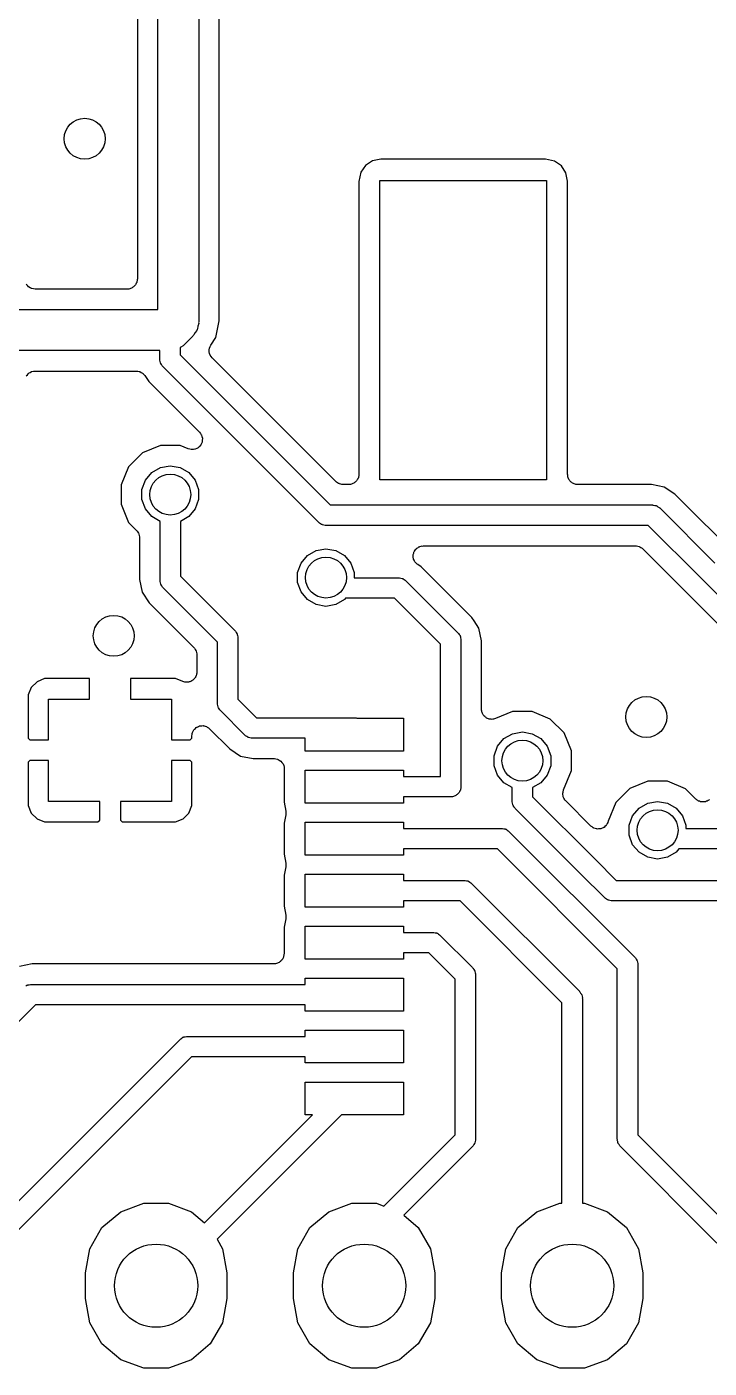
# Model space of a CAD drawing. Extents: x 95 to 175, y -109.5 to -62.3.
# Drawn here: x 156.75 to 165.08, y -108.97 to -92.59 of the extents above; entities that cross this region are included whole.
import ezdxf

# ---------------------------------------------------------------- set-up
doc = ezdxf.new("R2010")
doc.units = 0
doc.header["$MEASUREMENT"] = 0
doc.layers.add('BLACK', color=7, linetype='CONTINUOUS')

msp = doc.modelspace()

# ---------------------------------------------------------------- linework, layer by layer
at = {"layer": 'Black'}
for p, q in [((158.098, -82.9589), (158.098, -95.6664)), ((159.098, -96.1775), (159.098, -85.4777)), ((158.348, -96.0414), (158.348, -89.8906)), ((158.848, -89.8906), (158.848, -96.1898)), ((160.884, -94.28), (160.827, -94.3635)), ((160.97, -94.2247), (160.884, -94.28)), ((161.073, -94.2053), (160.97, -94.2247)), ((163.081, -94.2053), (161.073, -94.2053)), ((163.193, -94.2279), (163.081, -94.2053)), ((163.276, -94.2849), (163.193, -94.2279)), ((163.331, -94.3707), (163.276, -94.2849)), ((160.827, -94.3635), (160.804, -94.4751)), ((160.804, -94.4751), (160.804, -98.052)), ((161.061, -98.1202), (161.061, -94.4626)), ((161.061, -94.4626), (163.093, -94.4626)), ((163.093, -94.4626), (163.093, -98.1202)), ((163.351, -94.4743), (163.331, -94.3707)), ((163.351, -96.8618), (163.351, -94.4743)), ((158.098, -95.6664), (158.096, -95.6772)), ((156.756, -95.7461), (156.742, -95.7301)), ((156.769, -95.7622), (156.756, -95.7461)), ((156.77, -95.7625), (156.769, -95.7622)), ((156.77, -95.7631), (156.77, -95.7625)), ((156.789, -95.7733), (156.77, -95.7631)), ((156.807, -95.7839), (156.789, -95.7733)), ((156.808, -95.784), (156.807, -95.7839)), ((156.808, -95.7843), (156.808, -95.784)), ((156.829, -95.7877), (156.808, -95.7843)), ((156.85, -95.7914), (156.829, -95.7877)), ((157.973, -95.7914), (156.85, -95.7914)), ((157.983, -95.7895), (157.973, -95.7914)), ((157.994, -95.7895), (157.983, -95.7895)), ((158.005, -95.7858), (157.994, -95.7895)), ((158.015, -95.7839), (158.005, -95.7858)), ((158.025, -95.7784), (158.015, -95.7839)), ((158.035, -95.7747), (158.025, -95.7784)), ((158.043, -95.7676), (158.035, -95.7747)), ((158.053, -95.7622), (158.043, -95.7676)), ((158.06, -95.7538), (158.053, -95.7622)), ((158.068, -95.7467), (158.06, -95.7538)), ((158.074, -95.7373), (158.068, -95.7467)), ((158.081, -95.7289), (158.074, -95.7373)), ((158.085, -95.7186), (158.081, -95.7289)), ((158.09, -95.7092), (158.085, -95.7186)), ((158.092, -95.6984), (158.09, -95.7092)), ((158.096, -95.6881), (158.092, -95.6984)), ((158.096, -95.6772), (158.096, -95.6881)), ((156.489, -96.0414), (158.348, -96.0414)), ((158.805, -96.3222), (158.789, -96.3505)), ((158.824, -96.2955), (158.805, -96.3222)), ((158.827, -96.2848), (158.824, -96.2955)), ((158.833, -96.2753), (158.827, -96.2848)), ((158.838, -96.2431), (158.833, -96.2753)), ((158.847, -96.2116), (158.838, -96.2431)), ((158.848, -96.1898), (158.846, -96.2006)), ((158.846, -96.2006), (158.847, -96.2116)), ((159.057, -96.3802), (159.098, -96.1775)), ((158.657, -96.4829), (158.628, -96.4992)), ((158.664, -96.4745), (158.657, -96.4829)), ((158.673, -96.4682), (158.664, -96.4745)), ((158.774, -96.3666), (158.673, -96.4682)), ((158.781, -96.3576), (158.774, -96.3666)), ((158.789, -96.3505), (158.781, -96.3576)), ((158.987, -96.492), (158.995, -96.4734)), ((158.995, -96.4734), (159.057, -96.3802)), ((158.371, -96.5414), (156.489, -96.5414)), ((158.371, -96.647), (158.371, -96.5414)), ((158.372, -96.6524), (158.371, -96.647)), ((158.628, -96.4992), (158.621, -96.5044)), ((158.621, -96.5044), (158.621, -96.5952)), ((158.621, -96.5952), (160.453, -98.427)), ((158.974, -96.5537), (158.976, -96.5335)), ((158.975, -96.5551), (158.974, -96.5537)), ((158.975, -96.5564), (158.975, -96.5551)), ((158.98, -96.576), (158.975, -96.5564)), ((158.976, -96.5335), (158.978, -96.5131)), ((158.978, -96.5105), (158.987, -96.492)), ((158.978, -96.5119), (158.978, -96.5105)), ((158.978, -96.5131), (158.978, -96.5119)), ((158.986, -96.5957), (158.98, -96.576)), ((158.986, -96.5968), (158.986, -96.5957)), ((158.987, -96.5981), (158.986, -96.5968)), ((158.999, -96.6145), (158.987, -96.5981)), ((159.011, -96.6312), (158.999, -96.6145)), ((160.52, -98.1404), (159.011, -96.6312)), ((156.77, -96.8186), (156.788, -96.809)), ((156.788, -96.809), (156.805, -96.7989)), ((156.805, -96.7989), (156.807, -96.7987)), ((156.807, -96.7987), (156.808, -96.7979)), ((156.808, -96.7979), (156.828, -96.7949)), ((156.828, -96.7949), (156.848, -96.7914)), ((156.848, -96.7914), (158.086, -96.7914)), ((158.086, -96.7914), (158.104, -96.7945)), ((158.104, -96.7945), (158.121, -96.7964)), ((158.121, -96.7964), (158.125, -96.7982)), ((158.125, -96.7982), (158.129, -96.7989)), ((158.129, -96.7989), (158.144, -96.8078)), ((158.144, -96.8078), (158.16, -96.8156)), ((158.371, -96.6579), (158.372, -96.6524)), ((158.376, -96.6737), (158.371, -96.6579)), ((158.379, -96.6898), (158.376, -96.6737)), ((158.381, -96.6945), (158.379, -96.6898)), ((158.383, -96.6998), (158.381, -96.6945)), ((158.392, -96.7132), (158.383, -96.6998)), ((158.4, -96.7273), (158.392, -96.7132)), ((158.404, -96.7309), (158.4, -96.7273)), ((158.408, -96.7354), (158.404, -96.7309)), ((160.313, -98.6404), (158.408, -96.7354)), ((156.741, -96.8512), (156.755, -96.8361)), ((156.755, -96.8361), (156.768, -96.8206)), ((156.768, -96.8206), (156.769, -96.8198)), ((156.769, -96.8198), (156.77, -96.8186)), ((158.16, -96.8156), (158.163, -96.8186)), ((158.163, -96.8186), (158.167, -96.8206)), ((158.167, -96.8206), (158.178, -96.8342)), ((158.178, -96.8342), (158.19, -96.847)), ((158.19, -96.847), (158.24, -96.9209)), ((158.24, -96.9209), (158.857, -97.538)), ((163.351, -97.8957), (163.351, -96.8618)), ((158.857, -97.538), (158.868, -97.5536)), ((158.868, -97.5536), (158.879, -97.5688)), ((158.879, -97.5688), (158.88, -97.5713)), ((158.88, -97.5713), (158.882, -97.5735)), ((158.882, -97.5735), (158.886, -97.592)), ((158.886, -97.592), (158.892, -97.6102)), ((158.893, -97.6155), (158.891, -97.6345)), ((158.892, -97.6102), (158.892, -97.6129)), ((158.892, -97.6129), (158.893, -97.6155)), ((158.161, -97.791), (157.992, -97.9597)), ((158.381, -97.6999), (158.161, -97.791)), ((158.62, -97.7001), (158.381, -97.6999)), ((158.72, -97.7418), (158.62, -97.7001)), ((158.739, -97.746), (158.72, -97.7418)), ((158.757, -97.7509), (158.739, -97.746)), ((158.76, -97.7507), (158.757, -97.7509)), ((158.763, -97.7513), (158.76, -97.7507)), ((158.782, -97.7488), (158.763, -97.7513)), ((158.801, -97.7471), (158.782, -97.7488)), ((158.803, -97.746), (158.801, -97.7471)), ((158.806, -97.7456), (158.803, -97.746)), ((158.823, -97.7368), (158.806, -97.7456)), ((158.84, -97.7288), (158.823, -97.7368)), ((158.842, -97.7269), (158.84, -97.7288)), ((158.844, -97.7256), (158.842, -97.7269)), ((158.857, -97.7116), (158.844, -97.7256)), ((158.871, -97.6981), (158.857, -97.7116)), ((158.872, -97.6956), (158.871, -97.6981)), ((158.874, -97.6936), (158.872, -97.6956)), ((158.881, -97.676), (158.874, -97.6936)), ((158.889, -97.6587), (158.881, -97.676)), ((158.89, -97.6535), (158.889, -97.656)), ((158.889, -97.656), (158.889, -97.6587)), ((158.891, -97.6345), (158.89, -97.6535)), ((157.992, -97.9597), (157.9, -98.1801)), ((158.38, -97.9699), (158.5, -97.9487)), ((158.5, -97.9487), (158.62, -97.9699)), ((163.351, -98.052), (163.351, -97.8957)), ((158.154, -98.239), (158.196, -98.1243)), ((158.196, -98.1243), (158.274, -98.0309)), ((158.274, -98.0309), (158.38, -97.9699)), ((158.62, -97.9699), (158.726, -98.0309)), ((158.726, -98.0309), (158.804, -98.1243)), ((158.804, -98.1243), (158.846, -98.239)), ((160.78, -98.1229), (160.775, -98.1323)), ((160.787, -98.1145), (160.78, -98.1229)), ((160.791, -98.1042), (160.787, -98.1145)), ((160.797, -98.0948), (160.791, -98.1042)), ((160.798, -98.084), (160.797, -98.0948)), ((160.802, -98.0737), (160.798, -98.084)), ((160.804, -98.052), (160.802, -98.0628)), ((160.802, -98.0628), (160.802, -98.0737)), ((163.093, -98.1202), (161.061, -98.1202)), ((163.353, -98.0628), (163.351, -98.052)), ((163.353, -98.0737), (163.353, -98.0628)), ((163.356, -98.084), (163.353, -98.0737)), ((163.358, -98.0948), (163.356, -98.084)), ((163.364, -98.1042), (163.358, -98.0948)), ((163.367, -98.1145), (163.364, -98.1042)), ((163.375, -98.1229), (163.367, -98.1145)), ((163.38, -98.1323), (163.375, -98.1229)), ((157.9, -98.1801), (157.9, -98.4188)), ((158.154, -98.361), (158.154, -98.239)), ((158.846, -98.239), (158.846, -98.361)), ((160.524, -98.1435), (160.52, -98.1404)), ((160.528, -98.1478), (160.524, -98.1435)), ((160.542, -98.1559), (160.528, -98.1478)), ((160.555, -98.1653), (160.542, -98.1559)), ((160.561, -98.1667), (160.555, -98.1653)), ((160.565, -98.1695), (160.561, -98.1667)), ((160.581, -98.1723), (160.565, -98.1695)), ((160.597, -98.1765), (160.581, -98.1723)), ((160.603, -98.176), (160.597, -98.1765)), ((160.608, -98.177), (160.603, -98.176)), ((160.679, -98.177), (160.608, -98.177)), ((160.69, -98.1751), (160.679, -98.177)), ((160.701, -98.1751), (160.69, -98.1751)), ((160.711, -98.1714), (160.701, -98.1751)), ((160.722, -98.1695), (160.711, -98.1714)), ((160.731, -98.164), (160.722, -98.1695)), ((160.742, -98.1603), (160.731, -98.164)), ((160.75, -98.1532), (160.742, -98.1603)), ((160.759, -98.1478), (160.75, -98.1532)), ((160.766, -98.1394), (160.759, -98.1478)), ((160.775, -98.1323), (160.766, -98.1394)), ((163.388, -98.1394), (163.38, -98.1323)), ((163.395, -98.1478), (163.388, -98.1394)), ((163.405, -98.1532), (163.395, -98.1478)), ((163.413, -98.1603), (163.405, -98.1532)), ((163.424, -98.164), (163.413, -98.1603)), ((163.433, -98.1695), (163.424, -98.164)), ((163.444, -98.1714), (163.433, -98.1695)), ((163.454, -98.1751), (163.444, -98.1714)), ((163.465, -98.1751), (163.454, -98.1751)), ((163.476, -98.177), (163.465, -98.1751)), ((164.376, -98.177), (163.476, -98.177)), ((164.531, -98.2078), (164.376, -98.177)), ((164.663, -98.2955), (164.531, -98.2078)), ((157.9, -98.4188), (157.991, -98.6394)), ((158.196, -98.4757), (158.154, -98.361)), ((158.846, -98.361), (158.804, -98.4757)), ((160.453, -98.427), (164.389, -98.427)), ((164.389, -98.427), (164.394, -98.428)), ((164.394, -98.428), (164.4, -98.4275)), ((164.4, -98.4275), (164.415, -98.4317)), ((164.415, -98.4317), (164.432, -98.4345)), ((164.432, -98.4345), (164.436, -98.4373)), ((164.436, -98.4373), (164.442, -98.4387)), ((164.442, -98.4387), (164.455, -98.4481)), ((164.455, -98.4481), (164.469, -98.4562)), ((166.204, -99.8367), (164.663, -98.2955)), ((158.274, -98.5691), (158.196, -98.4757)), ((158.375, -98.6274), (158.274, -98.5691)), ((158.726, -98.5691), (158.625, -98.6274)), ((158.804, -98.4757), (158.726, -98.5691)), ((164.469, -98.4562), (164.473, -98.4605)), ((164.473, -98.4605), (164.477, -98.4636)), ((164.477, -98.4636), (165.15, -99.1367)), ((157.991, -98.6394), (158.088, -98.737)), ((158.088, -98.737), (158.092, -98.7415)), ((158.092, -98.7415), (158.096, -98.745)), ((158.096, -98.745), (158.104, -98.7592)), ((158.104, -98.7592), (158.113, -98.7726)), ((158.113, -98.7726), (158.115, -98.7779)), ((158.115, -98.7779), (158.117, -98.7826)), ((158.375, -99.35), (158.375, -98.6274)), ((158.625, -98.6274), (158.625, -99.2982)), ((160.317, -98.6435), (160.313, -98.6404)), ((160.321, -98.6478), (160.317, -98.6435)), ((160.335, -98.6559), (160.321, -98.6478)), ((160.348, -98.6653), (160.335, -98.6559)), ((160.353, -98.6667), (160.348, -98.6653)), ((160.358, -98.6695), (160.353, -98.6667)), ((160.374, -98.6723), (160.358, -98.6695)), ((160.39, -98.6765), (160.374, -98.6723)), ((160.396, -98.676), (160.39, -98.6765)), ((160.401, -98.677), (160.396, -98.676)), ((164.337, -98.677), (160.401, -98.677)), ((164.974, -99.3135), (164.337, -98.677)), ((158.117, -98.7826), (158.12, -98.7987)), ((158.12, -98.7987), (158.125, -98.8145)), ((158.125, -98.8145), (158.124, -98.82)), ((158.124, -98.82), (158.125, -98.8253)), ((158.125, -98.8253), (158.125, -99.3377)), ((161.523, -98.9487), (161.535, -98.9399)), ((161.535, -98.9399), (161.542, -98.938)), ((161.542, -98.938), (161.548, -98.9345)), ((161.548, -98.9345), (161.563, -98.9319)), ((161.563, -98.9319), (161.577, -98.9277)), ((161.577, -98.9277), (161.584, -98.9282)), ((161.584, -98.9282), (161.591, -98.927)), ((161.591, -98.927), (164.182, -98.927)), ((164.182, -98.927), (164.187, -98.928)), ((164.187, -98.928), (164.193, -98.9275)), ((164.193, -98.9275), (164.208, -98.9317)), ((164.208, -98.9317), (164.224, -98.9345)), ((164.224, -98.9345), (164.229, -98.9373)), ((164.229, -98.9373), (164.235, -98.9387)), ((164.235, -98.9387), (164.248, -98.9481)), ((160.097, -99.1383), (160.175, -99.0449)), ((160.175, -99.0449), (160.281, -98.9839)), ((160.281, -98.9839), (160.401, -98.9627)), ((160.401, -98.9627), (160.521, -98.9839)), ((160.521, -98.9839), (160.627, -99.0449)), ((160.627, -99.0449), (160.705, -99.1383)), ((161.466, -99.0438), (161.467, -99.0372)), ((161.467, -99.0587), (161.466, -99.0438)), ((161.467, -99.0303), (161.473, -99.0162)), ((161.467, -99.0372), (161.467, -99.0303)), ((161.467, -99.0737), (161.467, -99.0587)), ((161.47, -99.0802), (161.467, -99.0737)), ((161.47, -99.087), (161.47, -99.0802)), ((161.477, -99.1004), (161.47, -99.087)), ((161.473, -99.0162), (161.476, -99.0017)), ((161.476, -99.0017), (161.48, -98.9959)), ((161.482, -99.1145), (161.477, -99.1004)), ((161.48, -98.9959), (161.482, -98.9895)), ((161.482, -98.9895), (161.492, -98.978)), ((161.492, -98.978), (161.5, -98.9656)), ((161.5, -98.9656), (161.506, -98.9615)), ((161.506, -98.9615), (161.51, -98.9562)), ((161.51, -98.9562), (161.523, -98.9487)), ((164.248, -98.9481), (164.262, -98.9562)), ((164.262, -98.9562), (164.266, -98.9605)), ((164.266, -98.9605), (164.27, -98.9636)), ((164.27, -98.9636), (165.536, -100.229)), ((160.055, -99.253), (160.097, -99.1383)), ((160.055, -99.375), (160.055, -99.253)), ((160.705, -99.1383), (160.747, -99.253)), ((160.747, -99.253), (160.747, -99.316)), ((161.487, -99.1198), (161.482, -99.1145)), ((161.49, -99.1259), (161.487, -99.1198)), ((161.501, -99.1363), (161.49, -99.1259)), ((161.51, -99.1478), (161.501, -99.1363)), ((161.516, -99.1512), (161.51, -99.1478)), ((161.521, -99.1559), (161.516, -99.1512)), ((161.564, -99.1845), (161.521, -99.1559)), ((162.181, -99.8021), (161.564, -99.1845)), ((158.125, -99.3377), (158.155, -99.4906)), ((158.376, -99.3554), (158.375, -99.35)), ((158.375, -99.3609), (158.376, -99.3554)), ((158.38, -99.3767), (158.375, -99.3609)), ((158.383, -99.3928), (158.38, -99.3767)), ((158.385, -99.3975), (158.383, -99.3928)), ((158.387, -99.4028), (158.385, -99.3975)), ((158.396, -99.4162), (158.387, -99.4028)), ((158.404, -99.4303), (158.396, -99.4162)), ((158.408, -99.4339), (158.404, -99.4303)), ((158.412, -99.4384), (158.408, -99.4339)), ((158.625, -99.2982), (159.288, -99.9616)), ((160.097, -99.4897), (160.055, -99.375)), ((160.747, -99.316), (161.29, -99.316)), ((161.29, -99.316), (161.295, -99.317)), ((161.295, -99.317), (161.301, -99.3165)), ((161.301, -99.3165), (161.317, -99.3207)), ((161.317, -99.3207), (161.333, -99.3235)), ((161.333, -99.3235), (161.338, -99.3263)), ((161.338, -99.3263), (161.343, -99.3277)), ((161.343, -99.3277), (161.356, -99.3371)), ((161.356, -99.3371), (161.37, -99.3452)), ((161.37, -99.3452), (161.374, -99.3495)), ((161.374, -99.3495), (161.378, -99.3526)), ((161.378, -99.3526), (162.013, -99.9876)), ((165.822, -100.162), (164.974, -99.3135)), ((158.155, -99.4906), (158.156, -99.4926)), ((158.156, -99.4926), (158.244, -99.6239)), ((159.075, -100.102), (158.412, -99.4384)), ((160.175, -99.5831), (160.097, -99.4897)), ((160.281, -99.6441), (160.175, -99.5831)), ((160.627, -99.5831), (160.521, -99.6441)), ((160.641, -99.566), (160.627, -99.5831)), ((161.238, -99.566), (160.641, -99.566)), ((161.8, -100.128), (161.238, -99.566)), ((158.244, -99.6239), (158.788, -100.169)), ((160.401, -99.6653), (160.281, -99.6441)), ((160.521, -99.6441), (160.401, -99.6653)), ((162.209, -99.8427), (162.181, -99.8021)), ((162.269, -99.9334), (162.209, -99.8427)), ((162.209, -99.8427), (162.209, -99.8427)), ((159.288, -99.9616), (159.292, -99.9661)), ((159.292, -99.9661), (159.296, -99.9697)), ((159.296, -99.9697), (159.304, -99.9838)), ((159.304, -99.9838), (159.313, -99.9972)), ((159.313, -99.9972), (159.315, -100.002)), ((159.315, -100.002), (159.317, -100.007)), ((159.317, -100.007), (159.32, -100.023)), ((159.32, -100.023), (159.325, -100.039)), ((159.325, -100.039), (159.324, -100.045)), ((159.324, -100.045), (159.325, -100.05)), ((159.325, -100.05), (159.325, -100.798)), ((162.013, -99.9876), (162.017, -99.9921)), ((162.017, -99.9921), (162.021, -99.9957)), ((162.021, -99.9957), (162.029, -100.01)), ((162.029, -100.01), (162.038, -100.023)), ((162.038, -100.023), (162.04, -100.028)), ((162.04, -100.028), (162.042, -100.033)), ((162.042, -100.033), (162.045, -100.049)), ((162.045, -100.049), (162.05, -100.065)), ((162.05, -100.065), (162.049, -100.071)), ((162.049, -100.071), (162.05, -100.076)), ((162.05, -100.076), (162.05, -101.867)), ((162.3, -100.088), (162.269, -99.9334)), ((162.3, -100.92), (162.3, -100.088)), ((158.788, -100.169), (158.792, -100.173)), ((158.792, -100.173), (158.796, -100.177)), ((158.796, -100.177), (158.804, -100.191)), ((158.804, -100.191), (158.813, -100.204)), ((158.813, -100.204), (158.815, -100.21)), ((158.815, -100.21), (158.817, -100.214)), ((158.817, -100.214), (158.82, -100.23)), ((158.82, -100.23), (158.825, -100.246)), ((158.825, -100.246), (158.824, -100.252)), ((158.824, -100.252), (158.825, -100.257)), ((159.075, -100.85), (159.075, -100.102)), ((161.8, -101.742), (161.8, -100.128)), ((158.825, -100.257), (158.825, -100.468)), ((156.965, -100.547), (156.873, -100.585)), ((157.515, -100.547), (156.965, -100.547)), ((157.515, -100.797), (157.515, -100.547)), ((158.565, -100.547), (158.015, -100.547)), ((158.015, -100.547), (158.015, -100.797)), ((158.652, -100.584), (158.565, -100.547)), ((158.75, -100.581), (158.738, -100.587)), ((158.762, -100.576), (158.75, -100.581)), ((158.769, -100.571), (158.762, -100.576)), ((158.776, -100.567), (158.769, -100.571)), ((158.785, -100.557), (158.776, -100.567)), ((158.796, -100.548), (158.785, -100.557)), ((158.8, -100.541), (158.796, -100.548)), ((158.805, -100.535), (158.8, -100.541)), ((158.811, -100.523), (158.805, -100.535)), ((158.817, -100.511), (158.811, -100.523)), ((158.819, -100.503), (158.817, -100.511)), ((158.822, -100.495), (158.819, -100.503)), ((158.823, -100.481), (158.822, -100.495)), ((158.825, -100.468), (158.823, -100.481)), ((156.803, -100.656), (156.765, -100.747)), ((156.873, -100.585), (156.803, -100.656)), ((158.665, -100.586), (158.652, -100.584)), ((158.678, -100.591), (158.665, -100.586)), ((158.687, -100.591), (158.678, -100.591)), ((158.695, -100.593), (158.687, -100.591)), ((158.708, -100.591), (158.695, -100.593)), ((158.722, -100.591), (158.708, -100.591)), ((158.729, -100.588), (158.722, -100.591)), ((158.738, -100.587), (158.729, -100.588)), ((156.765, -100.747), (156.765, -101.275)), ((157.015, -101.295), (157.015, -100.797)), ((157.015, -100.797), (157.515, -100.797)), ((158.015, -100.797), (158.515, -100.797)), ((158.515, -100.797), (158.515, -101.295)), ((159.076, -100.855), (159.075, -100.85)), ((159.075, -100.861), (159.076, -100.855)), ((159.08, -100.877), (159.075, -100.861)), ((159.083, -100.893), (159.08, -100.877)), ((159.085, -100.898), (159.083, -100.893)), ((159.087, -100.903), (159.085, -100.898)), ((159.096, -100.916), (159.087, -100.903)), ((159.325, -100.798), (159.552, -101.025)), ((159.104, -100.93), (159.096, -100.916)), ((159.108, -100.934), (159.104, -100.93)), ((159.112, -100.938), (159.108, -100.934)), ((159.412, -101.238), (159.112, -100.938)), ((159.552, -101.025), (160.747, -101.025)), ((160.747, -101.025), (160.758, -101.027)), ((160.758, -101.027), (160.769, -101.027)), ((160.769, -101.027), (160.779, -101.031)), ((160.779, -101.031), (160.785, -101.032)), ((160.785, -101.032), (161.347, -101.032)), ((161.347, -101.032), (161.347, -101.432)), ((162.302, -100.934), (162.3, -100.92)), ((162.303, -100.947), (162.302, -100.934)), ((162.306, -100.955), (162.303, -100.947)), ((162.308, -100.963), (162.306, -100.955)), ((162.314, -100.975), (162.308, -100.963)), ((162.32, -100.988), (162.314, -100.975)), ((162.325, -100.994), (162.32, -100.988)), ((162.329, -101.001), (162.325, -100.994)), ((162.34, -101.01), (162.329, -101.001)), ((162.349, -101.02), (162.34, -101.01)), ((162.356, -101.023), (162.349, -101.02)), ((162.362, -101.029), (162.356, -101.023)), ((162.375, -101.033), (162.362, -101.029)), ((162.387, -101.04), (162.375, -101.033)), ((162.396, -101.041), (162.387, -101.04)), ((162.403, -101.044), (162.396, -101.041)), ((162.417, -101.044), (162.403, -101.044)), ((162.43, -101.045), (162.417, -101.044)), ((162.438, -101.044), (162.43, -101.045)), ((162.447, -101.044), (162.438, -101.044)), ((162.459, -101.039), (162.447, -101.044)), ((162.473, -101.036), (162.459, -101.039)), ((162.681, -100.95), (162.473, -101.036)), ((162.92, -100.95), (162.681, -100.95)), ((163.14, -101.042), (162.92, -100.95)), ((163.309, -101.211), (163.14, -101.042)), ((158.765, -101.247), (158.768, -101.231)), ((158.768, -101.231), (158.769, -101.215)), ((158.769, -101.215), (158.771, -101.21)), ((158.771, -101.21), (158.772, -101.204)), ((158.772, -101.204), (158.781, -101.19)), ((158.781, -101.19), (158.787, -101.175)), ((158.787, -101.175), (158.791, -101.171)), ((158.791, -101.171), (158.794, -101.167)), ((158.794, -101.167), (158.807, -101.156)), ((158.807, -101.156), (158.818, -101.145)), ((158.818, -101.145), (158.823, -101.142)), ((158.823, -101.142), (158.827, -101.139)), ((158.827, -101.139), (158.843, -101.133)), ((158.843, -101.133), (158.857, -101.126)), ((158.857, -101.126), (158.863, -101.126)), ((158.863, -101.126), (158.868, -101.124)), ((158.868, -101.124), (158.884, -101.124)), ((158.884, -101.124), (158.901, -101.122)), ((158.901, -101.122), (158.906, -101.124)), ((158.906, -101.124), (158.912, -101.124)), ((158.912, -101.124), (158.927, -101.129)), ((158.927, -101.129), (158.943, -101.134)), ((158.943, -101.134), (158.947, -101.137)), ((158.947, -101.137), (158.952, -101.139)), ((158.952, -101.139), (158.965, -101.149)), ((158.965, -101.149), (158.978, -101.159)), ((158.978, -101.159), (159.226, -101.406)), ((162.574, -101.281), (162.68, -101.22)), ((162.68, -101.22), (162.8, -101.199)), ((162.8, -101.199), (162.92, -101.22)), ((162.92, -101.22), (163.026, -101.281)), ((163.4, -101.431), (163.309, -101.211)), ((156.765, -101.275), (156.785, -101.295)), ((156.785, -101.295), (157.015, -101.295)), ((158.515, -101.295), (158.744, -101.295)), ((158.744, -101.295), (158.765, -101.275)), ((158.765, -101.275), (158.765, -101.247)), ((159.416, -101.242), (159.412, -101.238)), ((159.42, -101.246), (159.416, -101.242)), ((159.434, -101.254), (159.42, -101.246)), ((159.447, -101.263), (159.434, -101.254)), ((159.452, -101.265), (159.447, -101.263)), ((159.457, -101.267), (159.452, -101.265)), ((159.473, -101.27), (159.457, -101.267)), ((159.489, -101.275), (159.473, -101.27)), ((159.495, -101.274), (159.489, -101.275)), ((159.5, -101.275), (159.495, -101.274)), ((160.147, -101.275), (159.5, -101.275)), ((160.147, -101.432), (160.147, -101.275)), ((162.454, -101.489), (162.496, -101.374)), ((162.496, -101.374), (162.574, -101.281)), ((163.026, -101.281), (163.104, -101.374)), ((163.104, -101.374), (163.146, -101.489)), ((156.785, -101.549), (156.765, -101.57)), ((157.015, -101.549), (156.785, -101.549)), ((157.015, -102.047), (157.015, -101.549)), ((158.515, -101.549), (158.515, -102.047)), ((158.744, -101.549), (158.515, -101.549)), ((158.765, -101.57), (158.744, -101.549)), ((159.226, -101.406), (159.357, -101.494)), ((159.357, -101.494), (159.512, -101.525)), ((159.512, -101.525), (159.768, -101.525)), ((159.768, -101.525), (159.77, -101.525)), ((159.77, -101.525), (159.772, -101.525)), ((159.772, -101.525), (159.791, -101.529)), ((159.791, -101.529), (159.811, -101.533)), ((159.811, -101.533), (159.813, -101.533)), ((159.813, -101.533), (159.814, -101.534)), ((159.814, -101.534), (159.831, -101.544)), ((159.831, -101.544), (159.849, -101.554)), ((159.849, -101.554), (159.85, -101.555)), ((159.85, -101.555), (159.851, -101.556)), ((159.851, -101.556), (159.864, -101.572)), ((161.347, -101.432), (160.147, -101.432)), ((162.454, -101.611), (162.454, -101.489)), ((163.146, -101.489), (163.146, -101.611)), ((163.4, -101.67), (163.4, -101.431)), ((156.765, -101.57), (156.765, -102.097)), ((158.765, -102.097), (158.765, -101.57)), ((159.864, -101.572), (159.877, -101.587)), ((159.877, -101.587), (159.877, -101.589)), ((159.877, -101.589), (159.878, -101.59)), ((159.878, -101.59), (159.885, -101.609)), ((159.885, -101.609), (159.892, -101.628)), ((159.891, -101.675), (159.89, -101.679)), ((159.89, -101.679), (159.89, -102.055)), ((159.892, -101.672), (159.891, -101.673)), ((159.891, -101.673), (159.891, -101.675)), ((159.892, -101.628), (159.892, -101.63)), ((159.892, -101.63), (159.892, -101.631)), ((159.892, -101.631), (159.892, -101.652)), ((159.892, -101.652), (159.892, -101.672)), ((160.147, -102.067), (160.147, -101.667)), ((160.147, -101.667), (161.347, -101.667)), ((161.347, -101.667), (161.347, -101.742)), ((162.496, -101.726), (162.454, -101.611)), ((162.574, -101.819), (162.496, -101.726)), ((163.104, -101.726), (163.026, -101.819)), ((163.146, -101.611), (163.104, -101.726)), ((163.302, -101.906), (163.4, -101.67)), ((161.347, -101.742), (161.8, -101.742)), ((162.048, -101.888), (162.044, -101.899)), ((162.05, -101.867), (162.048, -101.877)), ((162.048, -101.877), (162.048, -101.888)), ((162.675, -101.877), (162.574, -101.819)), ((162.675, -102.043), (162.675, -101.877)), ((163.026, -101.819), (162.925, -101.877)), ((162.925, -101.877), (162.925, -101.991)), ((164.111, -101.891), (163.942, -102.06)), ((164.331, -101.8), (164.111, -101.891)), ((164.57, -101.8), (164.331, -101.8)), ((164.79, -101.892), (164.57, -101.8)), ((164.917, -102.018), (164.79, -101.892)), ((157.638, -102.047), (157.015, -102.047)), ((157.638, -102.277), (157.638, -102.047)), ((158.515, -102.047), (157.892, -102.047)), ((157.892, -102.047), (157.892, -102.277)), ((159.89, -102.055), (159.911, -102.165)), ((161.925, -101.992), (161.347, -101.992)), ((161.347, -101.992), (161.347, -102.067)), ((161.936, -101.99), (161.925, -101.992)), ((161.947, -101.99), (161.936, -101.99)), ((161.957, -101.986), (161.947, -101.99)), ((161.968, -101.984), (161.957, -101.986)), ((161.977, -101.979), (161.968, -101.984)), ((161.987, -101.975), (161.977, -101.979)), ((161.996, -101.968), (161.987, -101.975)), ((162.005, -101.962), (161.996, -101.968)), ((162.012, -101.954), (162.005, -101.962)), ((162.021, -101.947), (162.012, -101.954)), ((162.026, -101.938), (162.021, -101.947)), ((162.033, -101.929), (162.026, -101.938)), ((162.037, -101.919), (162.033, -101.929)), ((162.042, -101.909), (162.037, -101.919)), ((162.044, -101.899), (162.042, -101.909)), ((162.676, -102.049), (162.675, -102.043)), ((162.675, -102.054), (162.676, -102.049)), ((162.68, -102.07), (162.675, -102.054)), ((162.925, -101.991), (163.692, -102.758)), ((163.293, -101.948), (163.296, -101.935)), ((163.294, -101.956), (163.293, -101.948)), ((163.293, -101.964), (163.294, -101.956)), ((163.296, -101.978), (163.293, -101.964)), ((163.296, -101.935), (163.297, -101.921)), ((163.298, -101.991), (163.296, -101.978)), ((163.297, -101.921), (163.3, -101.914)), ((163.302, -101.998), (163.298, -101.991)), ((163.3, -101.914), (163.302, -101.906)), ((163.304, -102.006), (163.302, -101.998)), ((163.312, -102.018), (163.304, -102.006)), ((163.318, -102.03), (163.312, -102.018)), ((163.324, -102.035), (163.318, -102.03)), ((163.329, -102.042), (163.324, -102.035)), ((163.637, -102.35), (163.329, -102.042)), ((164.33, -102.07), (164.45, -102.049)), ((164.45, -102.049), (164.57, -102.07)), ((164.926, -102.024), (164.917, -102.018)), ((164.933, -102.032), (164.926, -102.024)), ((164.943, -102.037), (164.933, -102.032)), ((164.952, -102.043), (164.943, -102.037)), ((164.963, -102.046), (164.952, -102.043)), ((164.973, -102.051), (164.963, -102.046)), ((164.984, -102.051), (164.973, -102.051)), ((164.994, -102.054), (164.984, -102.051)), ((165.005, -102.053), (164.994, -102.054)), ((165.016, -102.054), (165.005, -102.053)), ((165.026, -102.052), (165.016, -102.054)), ((165.037, -102.051), (165.026, -102.052)), ((165.047, -102.046), (165.037, -102.051)), ((165.058, -102.043), (165.047, -102.046)), ((165.067, -102.037), (165.058, -102.043)), ((165.077, -102.032), (165.067, -102.037)), ((165.084, -102.024), (165.077, -102.032)), ((156.765, -102.097), (156.803, -102.189)), ((156.803, -102.189), (156.873, -102.259)), ((158.656, -102.259), (158.727, -102.189)), ((158.727, -102.189), (158.765, -102.097)), ((159.91, -102.213), (159.89, -102.314)), ((159.911, -102.211), (159.91, -102.213)), ((159.911, -102.165), (159.911, -102.168)), ((159.911, -102.168), (159.912, -102.17)), ((159.912, -102.17), (159.911, -102.189)), ((159.911, -102.189), (159.911, -102.209)), ((159.911, -102.209), (159.911, -102.211)), ((161.347, -102.067), (160.147, -102.067)), ((162.683, -102.086), (162.68, -102.07)), ((162.685, -102.091), (162.683, -102.086)), ((162.687, -102.096), (162.685, -102.091)), ((162.696, -102.109), (162.687, -102.096)), ((162.704, -102.124), (162.696, -102.109)), ((162.708, -102.127), (162.704, -102.124)), ((162.712, -102.132), (162.708, -102.127)), ((163.515, -102.935), (162.712, -102.132)), ((163.942, -102.06), (163.846, -102.289)), ((164.146, -102.224), (164.224, -102.131)), ((164.224, -102.131), (164.33, -102.07)), ((164.57, -102.07), (164.676, -102.131)), ((164.676, -102.131), (164.754, -102.224)), ((156.873, -102.259), (156.965, -102.297)), ((156.965, -102.297), (157.617, -102.297)), ((157.617, -102.297), (157.638, -102.277)), ((157.892, -102.277), (157.912, -102.297)), ((157.912, -102.297), (158.565, -102.297)), ((158.565, -102.297), (158.656, -102.259)), ((159.89, -102.314), (159.89, -102.69)), ((160.147, -102.702), (160.147, -102.302)), ((160.147, -102.302), (161.347, -102.302)), ((161.347, -102.302), (161.347, -102.377)), ((161.347, -102.377), (162.547, -102.377)), ((162.547, -102.377), (162.553, -102.378)), ((162.553, -102.378), (162.558, -102.377)), ((162.558, -102.377), (162.574, -102.381)), ((162.574, -102.381), (162.59, -102.384)), ((163.65, -102.359), (163.637, -102.35)), ((163.663, -102.369), (163.65, -102.359)), ((163.668, -102.371), (163.663, -102.369)), ((163.672, -102.375), (163.668, -102.371)), ((163.688, -102.379), (163.672, -102.375)), ((163.703, -102.384), (163.688, -102.379)), ((163.752, -102.382), (163.747, -102.384)), ((163.757, -102.382), (163.752, -102.382)), ((163.772, -102.375), (163.757, -102.382)), ((163.788, -102.37), (163.772, -102.375)), ((163.792, -102.366), (163.788, -102.37)), ((163.797, -102.364), (163.792, -102.366)), ((163.808, -102.352), (163.797, -102.364)), ((163.821, -102.342), (163.808, -102.352)), ((163.824, -102.337), (163.821, -102.342)), ((163.828, -102.333), (163.824, -102.337)), ((163.834, -102.318), (163.828, -102.333)), ((163.843, -102.304), (163.834, -102.318)), ((163.844, -102.299), (163.843, -102.304)), ((163.846, -102.294), (163.844, -102.299)), ((163.846, -102.289), (163.846, -102.294)), ((164.104, -102.339), (164.146, -102.224)), ((164.104, -102.461), (164.104, -102.339)), ((164.754, -102.224), (164.796, -102.339)), ((164.796, -102.339), (164.796, -102.377)), ((164.796, -102.377), (165.347, -102.377)), ((162.59, -102.384), (162.595, -102.387)), ((162.595, -102.387), (162.6, -102.388)), ((162.6, -102.388), (162.614, -102.398)), ((162.614, -102.398), (162.628, -102.406)), ((162.628, -102.406), (162.631, -102.41)), ((162.631, -102.41), (162.636, -102.413)), ((162.636, -102.413), (164.172, -103.95)), ((163.709, -102.384), (163.703, -102.384)), ((163.714, -102.386), (163.709, -102.384)), ((163.73, -102.384), (163.714, -102.386)), ((163.747, -102.384), (163.73, -102.384)), ((164.146, -102.576), (164.104, -102.461)), ((159.89, -102.69), (159.911, -102.8)), ((161.347, -102.702), (160.147, -102.702)), ((162.496, -102.627), (161.347, -102.627)), ((161.347, -102.627), (161.347, -102.702)), ((163.959, -104.09), (162.496, -102.627)), ((164.224, -102.669), (164.146, -102.576)), ((164.33, -102.73), (164.224, -102.669)), ((164.676, -102.669), (164.57, -102.73)), ((164.711, -102.627), (164.676, -102.669)), ((165.347, -102.627), (164.711, -102.627)), ((159.91, -102.848), (159.89, -102.949)), ((159.911, -102.846), (159.91, -102.848)), ((159.911, -102.8), (159.911, -102.803)), ((159.911, -102.803), (159.912, -102.805)), ((159.912, -102.805), (159.911, -102.824)), ((159.911, -102.824), (159.911, -102.844)), ((159.911, -102.844), (159.911, -102.846)), ((163.692, -102.758), (163.945, -103.012)), ((164.45, -102.751), (164.33, -102.73)), ((164.57, -102.73), (164.45, -102.751)), ((159.89, -102.949), (159.89, -103.325)), ((160.147, -103.337), (160.147, -102.937)), ((160.147, -102.937), (161.347, -102.937)), ((161.347, -102.937), (161.347, -103.012)), ((161.347, -103.012), (162.09, -103.012)), ((162.09, -103.012), (162.096, -103.013)), ((162.096, -103.013), (162.101, -103.012)), ((162.101, -103.012), (162.117, -103.016)), ((162.117, -103.016), (162.133, -103.019)), ((162.133, -103.019), (162.138, -103.022)), ((162.138, -103.022), (162.143, -103.023)), ((162.143, -103.023), (162.156, -103.033)), ((162.156, -103.033), (162.17, -103.041)), ((163.805, -103.225), (163.515, -102.935)), ((163.945, -103.012), (165.347, -103.012)), ((162.17, -103.041), (162.174, -103.045)), ((162.174, -103.045), (162.178, -103.048)), ((162.178, -103.048), (163.496, -104.366)), ((159.89, -103.325), (159.911, -103.435)), ((161.347, -103.337), (160.147, -103.337)), ((162.038, -103.262), (161.347, -103.262)), ((161.347, -103.262), (161.347, -103.337)), ((163.282, -104.506), (162.038, -103.262)), ((163.81, -103.228), (163.805, -103.225)), ((163.813, -103.232), (163.81, -103.228)), ((163.827, -103.241), (163.813, -103.232)), ((163.841, -103.25), (163.827, -103.241)), ((163.846, -103.251), (163.841, -103.25)), ((163.851, -103.254), (163.846, -103.251)), ((163.867, -103.257), (163.851, -103.254)), ((163.883, -103.261), (163.867, -103.257)), ((163.888, -103.261), (163.883, -103.261)), ((163.893, -103.262), (163.888, -103.261)), ((165.347, -103.262), (163.893, -103.262)), ((159.91, -103.483), (159.89, -103.584)), ((159.911, -103.481), (159.91, -103.483)), ((159.911, -103.435), (159.911, -103.438)), ((159.911, -103.438), (159.912, -103.44)), ((159.912, -103.44), (159.911, -103.459)), ((159.911, -103.459), (159.911, -103.479)), ((159.911, -103.479), (159.911, -103.481)), ((159.89, -103.584), (159.89, -103.907)), ((160.147, -103.972), (160.147, -103.572)), ((160.147, -103.572), (161.347, -103.572)), ((161.347, -103.572), (161.347, -103.647)), ((161.347, -103.647), (161.709, -103.647)), ((161.709, -103.647), (161.715, -103.648)), ((161.715, -103.648), (161.72, -103.647)), ((161.72, -103.647), (161.736, -103.651)), ((161.736, -103.651), (161.752, -103.654)), ((161.752, -103.654), (161.757, -103.657)), ((161.757, -103.657), (161.762, -103.658)), ((161.762, -103.658), (161.775, -103.668)), ((161.775, -103.668), (161.789, -103.676)), ((161.789, -103.676), (161.793, -103.68)), ((161.793, -103.68), (161.797, -103.683)), ((161.797, -103.683), (162.191, -104.077)), ((159.817, -104.019), (159.808, -104.024)), ((159.828, -104.015), (159.817, -104.019)), ((159.836, -104.008), (159.828, -104.015)), ((159.845, -104.002), (159.836, -104.008)), ((159.852, -103.994), (159.845, -104.002)), ((159.861, -103.987), (159.852, -103.994)), ((159.866, -103.978), (159.861, -103.987)), ((159.873, -103.969), (159.866, -103.978)), ((159.877, -103.959), (159.873, -103.969)), ((159.883, -103.949), (159.877, -103.959)), ((159.884, -103.939), (159.883, -103.949)), ((159.888, -103.928), (159.884, -103.939)), ((159.89, -103.907), (159.888, -103.917)), ((159.888, -103.917), (159.888, -103.928)), ((161.347, -103.972), (160.147, -103.972)), ((161.657, -103.897), (161.347, -103.897)), ((161.347, -103.897), (161.347, -103.972)), ((161.978, -104.217), (161.657, -103.897)), ((164.172, -103.95), (164.176, -103.955)), ((164.176, -103.955), (164.18, -103.958)), ((164.18, -103.958), (164.188, -103.972)), ((164.188, -103.972), (164.197, -103.986)), ((164.197, -103.986), (164.199, -103.991)), ((164.199, -103.991), (164.201, -103.996)), ((164.201, -103.996), (164.204, -104.012)), ((164.204, -104.012), (164.209, -104.028)), ((156.815, -104.032), (156.66, -104.063)), ((159.765, -104.032), (156.815, -104.032)), ((159.776, -104.03), (159.765, -104.032)), ((159.787, -104.03), (159.776, -104.03)), ((159.797, -104.026), (159.787, -104.03)), ((159.808, -104.024), (159.797, -104.026)), ((162.191, -104.077), (162.194, -104.082)), ((162.194, -104.082), (162.199, -104.085)), ((162.199, -104.085), (162.207, -104.099)), ((162.207, -104.099), (162.216, -104.113)), ((162.216, -104.113), (162.218, -104.118)), ((162.218, -104.118), (162.22, -104.123)), ((162.22, -104.123), (162.223, -104.139)), ((162.223, -104.139), (162.227, -104.155)), ((162.227, -104.155), (162.227, -104.16)), ((162.227, -104.16), (162.228, -104.165)), ((162.228, -104.165), (162.228, -106.172)), ((163.959, -106.172), (163.959, -104.09)), ((164.209, -104.028), (164.208, -104.033)), ((164.208, -104.033), (164.209, -104.038)), ((164.209, -104.038), (164.209, -106.12)), ((156.736, -104.303), (156.75, -104.293)), ((156.75, -104.293), (156.755, -104.292)), ((156.755, -104.292), (156.76, -104.289)), ((156.76, -104.289), (156.776, -104.286)), ((156.776, -104.286), (156.792, -104.282)), ((156.792, -104.282), (156.797, -104.283)), ((156.797, -104.283), (156.803, -104.282)), ((156.803, -104.282), (160.147, -104.282)), ((160.147, -104.282), (160.147, -104.207)), ((160.147, -104.207), (161.347, -104.207)), ((161.347, -104.207), (161.347, -104.607)), ((161.978, -106.12), (161.978, -104.217)), ((163.282, -106.955), (163.282, -104.506)), ((163.496, -104.366), (163.499, -104.37)), ((163.499, -104.37), (163.503, -104.374)), ((163.503, -104.374), (163.511, -104.388)), ((163.511, -104.388), (163.521, -104.401)), ((163.521, -104.401), (163.522, -104.406)), ((163.522, -104.406), (163.525, -104.411)), ((163.525, -104.411), (163.528, -104.427)), ((163.528, -104.427), (163.532, -104.443)), ((163.532, -104.443), (163.531, -104.449)), ((163.531, -104.449), (163.532, -104.454)), ((163.532, -104.454), (163.532, -106.955)), ((156.854, -104.532), (154.111, -107.275)), ((160.147, -104.532), (156.854, -104.532)), ((160.147, -104.607), (160.147, -104.532)), ((161.347, -104.607), (160.147, -104.607)), ((156.38, -107.193), (158.619, -104.953)), ((158.619, -104.953), (158.624, -104.95)), ((158.624, -104.95), (158.627, -104.946)), ((158.627, -104.946), (158.641, -104.938)), ((158.641, -104.938), (158.655, -104.928)), ((158.655, -104.928), (158.66, -104.927)), ((158.66, -104.927), (158.665, -104.924)), ((158.665, -104.924), (158.681, -104.921)), ((158.681, -104.921), (158.697, -104.917)), ((158.697, -104.917), (158.702, -104.918)), ((158.702, -104.918), (158.708, -104.917)), ((158.708, -104.917), (160.147, -104.917)), ((160.147, -104.917), (160.147, -104.842)), ((160.147, -104.842), (161.347, -104.842)), ((161.347, -104.842), (161.347, -105.242)), ((158.759, -105.167), (156.532, -107.394)), ((160.147, -105.167), (158.759, -105.167)), ((160.147, -105.242), (160.147, -105.167)), ((161.347, -105.242), (160.147, -105.242)), ((160.147, -105.877), (160.147, -105.477)), ((160.147, -105.477), (161.347, -105.477)), ((161.347, -105.477), (161.347, -105.877)), ((158.92, -107.193), (160.236, -105.877)), ((160.589, -105.877), (159.072, -107.394)), ((160.236, -105.877), (160.147, -105.877)), ((161.347, -105.877), (160.589, -105.877)), ((161.109, -106.989), (161.978, -106.12)), ((164.209, -106.12), (165.315, -107.226)), ((162.191, -106.26), (161.351, -107.101)), ((162.194, -106.256), (162.191, -106.26)), ((162.199, -106.252), (162.194, -106.256)), ((162.207, -106.238), (162.199, -106.252)), ((162.216, -106.225), (162.207, -106.238)), ((162.218, -106.22), (162.216, -106.225)), ((162.22, -106.215), (162.218, -106.22)), ((162.223, -106.199), (162.22, -106.215)), ((162.227, -106.183), (162.223, -106.199)), ((162.228, -106.172), (162.227, -106.177)), ((162.227, -106.177), (162.227, -106.183)), ((163.96, -106.177), (163.959, -106.172)), ((163.959, -106.183), (163.96, -106.177)), ((163.964, -106.199), (163.959, -106.183)), ((163.967, -106.215), (163.964, -106.199)), ((163.969, -106.22), (163.967, -106.215)), ((163.971, -106.225), (163.969, -106.22)), ((163.98, -106.238), (163.971, -106.225)), ((163.988, -106.252), (163.98, -106.238)), ((163.992, -106.256), (163.988, -106.252)), ((163.996, -106.26), (163.992, -106.256)), ((165.176, -107.441), (163.996, -106.26)), ((157.896, -107.058), (158.177, -106.955)), ((158.177, -106.955), (158.477, -106.955)), ((158.477, -106.955), (158.759, -107.058)), ((160.436, -107.058), (160.717, -106.955)), ((160.717, -106.955), (161.017, -106.955)), ((161.017, -106.955), (161.109, -106.989)), ((162.976, -107.058), (163.257, -106.955)), ((163.257, -106.955), (163.282, -106.955)), ((163.532, -106.955), (163.557, -106.955)), ((163.557, -106.955), (163.839, -107.058)), ((157.666, -107.251), (157.896, -107.058)), ((158.759, -107.058), (158.92, -107.193)), ((160.206, -107.251), (160.436, -107.058)), ((161.351, -107.101), (161.529, -107.251)), ((162.746, -107.251), (162.976, -107.058)), ((163.839, -107.058), (164.069, -107.251)), ((157.516, -107.51), (157.666, -107.251)), ((160.056, -107.51), (160.206, -107.251)), ((161.529, -107.251), (161.679, -107.51)), ((162.596, -107.51), (162.746, -107.251)), ((164.069, -107.251), (164.219, -107.51)), ((159.072, -107.394), (159.139, -107.51)), ((157.464, -107.806), (157.516, -107.51)), ((159.139, -107.51), (159.191, -107.806)), ((160.004, -107.806), (160.056, -107.51)), ((161.679, -107.51), (161.731, -107.806)), ((162.544, -107.806), (162.596, -107.51)), ((164.219, -107.51), (164.271, -107.806)), ((157.464, -108.118), (157.464, -107.806)), ((159.191, -107.806), (159.191, -108.118)), ((160.004, -108.118), (160.004, -107.806)), ((161.731, -107.806), (161.731, -108.118)), ((162.544, -108.118), (162.544, -107.806)), ((164.271, -107.806), (164.271, -108.118)), ((157.516, -108.414), (157.464, -108.118)), ((159.191, -108.118), (159.139, -108.414)), ((160.056, -108.414), (160.004, -108.118)), ((161.731, -108.118), (161.679, -108.414)), ((162.596, -108.414), (162.544, -108.118)), ((164.271, -108.118), (164.219, -108.414)), ((157.666, -108.673), (157.516, -108.414)), ((159.139, -108.414), (158.989, -108.673)), ((160.206, -108.673), (160.056, -108.414)), ((161.679, -108.414), (161.529, -108.673)), ((162.746, -108.673), (162.596, -108.414)), ((164.219, -108.414), (164.069, -108.673)), ((157.896, -108.866), (157.666, -108.673)), ((158.989, -108.673), (158.759, -108.866)), ((160.436, -108.866), (160.206, -108.673)), ((161.529, -108.673), (161.299, -108.866)), ((162.976, -108.866), (162.746, -108.673)), ((164.069, -108.673), (163.839, -108.866)), ((158.177, -108.969), (157.896, -108.866)), ((158.759, -108.866), (158.477, -108.969)), ((160.717, -108.969), (160.436, -108.866)), ((161.299, -108.866), (161.017, -108.969)), ((163.257, -108.969), (162.976, -108.866)), ((163.839, -108.866), (163.557, -108.969)), ((158.477, -108.969), (158.177, -108.969)), ((161.017, -108.969), (160.717, -108.969)), ((163.557, -108.969), (163.257, -108.969))]:
    msp.add_line(p, q, dxfattribs=at)
for centre, radius in [((157.455, -93.9546), 0.25), ((158.5, -98.3), 0.25), ((160.401, -99.314), 0.25), ((157.81, -100.025), 0.25), ((164.313, -101.016), 0.25), ((162.8, -101.55), 0.25), ((164.45, -102.4), 0.25), ((158.327, -107.962), 0.508), ((160.867, -107.962), 0.508), ((163.407, -107.962), 0.508)]:
    msp.add_circle(centre, radius, dxfattribs=at)

doc.saveas('drawing.dxf')
